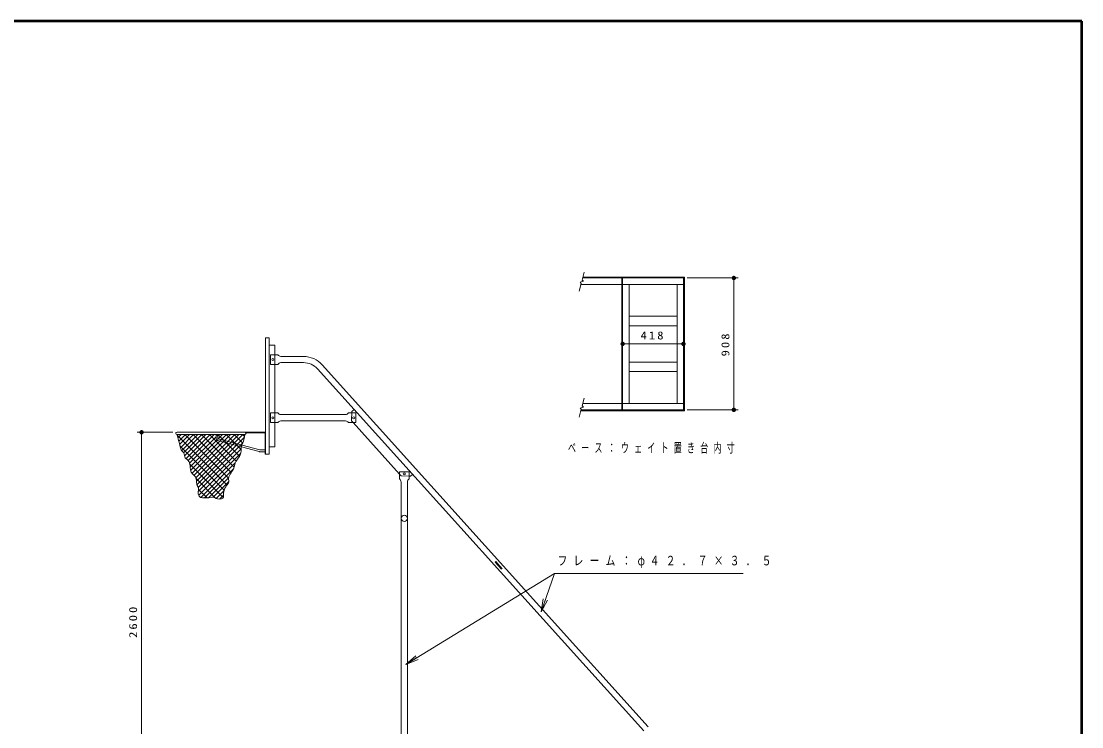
# Model space of a CAD drawing. Units: millimetres on the paper, scale 1:30. Extents: x -385 to 0, y 0 to 267.
# Drawn here: x -243 to 0, y 105.2 to 267 of the extents above; entities that cross this region are included whole.
import ezdxf

# ---------------------------------------------------------------- set-up
doc = ezdxf.new("R2010")
doc.units = ezdxf.units.MM
doc.layers.add('1_30', color=7, linetype='Continuous', lineweight=13)
doc.layers.add('NAKAMURA図枠', color=7, linetype='Continuous', lineweight=13)
doc.styles.add('ＭＳ ゴシック', font='')
doc.styles.get('ＭＳ ゴシック').set_extended_font_data('MS Gothic')

# ---------------------------------------------------------------- blocks, each defined once
blk = doc.blocks.new('filled_dot')
at = {"color": 0, "linetype": 'Continuous', "lineweight": -2, "const_width": 1.25}
blk.add_lwpolyline([(-0.625, 0, 1), (0.625, 0, 1)], format="xyb", close=True, dxfattribs=at)

msp = doc.modelspace()

# ---------------------------------------------------------------- linework, layer by layer
at = {"layer": '1_30'}
for p, q in [((-105.396, 206.668), (-114.731, 206.668)), ((-91.063, 208.135), (-114.338, 208.135)), ((-91.063, 208.335), (-114.284, 208.335)), ((-105.396, 208.135), (-105.396, 177.901)), ((-105.196, 208.135), (-105.196, 177.901)), ((-105.196, 207.801), (-105.196, 199.334)), ((-91.263, 206.668), (-105.196, 206.668)), ((-103.729, 206.668), (-103.729, 179.368)), ((-91.396, 208.135), (-95.876, 208.135)), ((-92.729, 206.668), (-92.729, 179.368)), ((-91.263, 208.135), (-91.263, 177.901)), ((-91.263, 207.801), (-91.263, 199.334)), ((-91.063, 208.335), (-91.063, 177.701)), ((-90.396, 208.135), (-78.716, 208.135)), ((-79.716, 208.135), (-79.716, 177.901)), ((-92.729, 199.351), (-103.729, 199.351)), ((-92.729, 197.185), (-103.729, 197.185)), ((-186.195, 194.431), (-186.995, 194.431)), ((-186.995, 194.431), (-186.995, 167.764)), ((-186.195, 167.764), (-186.195, 194.431)), ((-186.195, 192.764), (-184.862, 192.764)), ((-186.195, 169.431), (-186.195, 192.764)), ((-184.862, 169.431), (-184.862, 192.764)), ((-105.196, 193.018), (-91.263, 193.018)), ((-185.862, 190.531), (-185.862, 188.331)), ((-185.862, 190.531), (-184.862, 190.531)), ((-184.195, 190.531), (-184.862, 190.531)), ((-178.308, 190.142), (-183.528, 190.142)), ((-185.862, 188.331), (-184.862, 188.331)), ((-184.195, 188.331), (-184.862, 188.331)), ((-178.308, 188.719), (-183.528, 188.719)), ((-100.377, 104.288), (-175.121, 187.3)), ((-99.319, 105.24), (-174.064, 188.252)), ((-92.729, 188.851), (-103.729, 188.851)), ((-92.729, 186.685), (-103.729, 186.685)), ((-167.225, 177.534), (-167.336, 175.416)), ((-166.73, 177.98), (-167.225, 177.534)), ((-91.063, 177.701), (-114.759, 177.701)), ((-91.063, 177.901), (-114.705, 177.901)), ((-105.396, 179.368), (-114.312, 179.368)), ((-91.263, 179.368), (-105.196, 179.368)), ((-91.396, 177.901), (-95.876, 177.901)), ((-90.396, 177.901), (-78.716, 177.901)), ((-185.862, 177.197), (-185.862, 174.997)), ((-185.862, 177.197), (-184.862, 177.197)), ((-185.862, 174.997), (-184.862, 174.997)), ((-184.195, 177.197), (-184.862, 177.197)), ((-184.195, 174.997), (-184.862, 174.997)), ((-183.528, 176.809), (-168.662, 176.809)), ((-183.528, 175.386), (-168.662, 175.386)), ((-167.995, 177.197), (-166.328, 177.197)), ((-167.995, 174.997), (-166.328, 174.997)), ((-167.336, 175.416), (-166.959, 174.997)), ((-156.33, 163.192), (-166.959, 174.997)), ((-166.328, 177.197), (-166.328, 174.997)), ((-208.295, 172.764), (-216.428, 172.764)), ((-215.428, 86.097), (-215.428, 172.764)), ((-207.295, 172.764), (-191.495, 172.764)), ((-187.102, 172.657), (-191.548, 172.657)), ((-186.995, 172.764), (-191.495, 172.764)), ((-187.102, 172.657), (-187.102, 167.764)), ((-186.995, 168.264), (-186.995, 172.764)), ((-191.762, 172.231), (-207.295, 172.231)), ((-207.295, 172.231), (-207.196, 171.86)), ((-207.291, 172.215), (-207.275, 172.231)), ((-207.291, 172.215), (-207.275, 172.231)), ((-207.291, 172.215), (-207.275, 172.231)), ((-207.264, 172.113), (-195.855, 160.704)), ((-207.196, 171.86), (-207.026, 171.221)), ((-207.092, 171.471), (-206.333, 172.231)), ((-207.026, 171.221), (-206.928, 170.852)), ((-206.928, 170.852), (-206.825, 170.465)), ((-206.894, 170.726), (-205.39, 172.231)), ((-206.894, 170.726), (-205.39, 172.231)), ((-206.894, 170.726), (-205.39, 172.231)), ((-206.825, 170.465), (-206.66, 169.791)), ((-206.705, 169.973), (-204.447, 172.231)), ((-206.536, 169.199), (-203.504, 172.231)), ((-206.536, 169.199), (-203.504, 172.231)), ((-206.536, 169.199), (-203.504, 172.231)), ((-206.536, 169.199), (-203.504, 172.231)), ((-206.234, 168.557), (-202.561, 172.231)), ((-205.79, 168.059), (-201.619, 172.231)), ((-205.79, 168.059), (-201.619, 172.231)), ((-205.79, 168.059), (-201.619, 172.231)), ((-205.578, 167.328), (-200.676, 172.231)), ((-205.496, 172.231), (-195.482, 162.217)), ((-205.257, 166.706), (-199.733, 172.231)), ((-205.257, 166.706), (-199.733, 172.231)), ((-205.257, 166.706), (-199.733, 172.231)), ((-204.744, 166.276), (-198.79, 172.231)), ((-204.744, 166.276), (-198.79, 172.231)), ((-204.437, 165.641), (-198.356, 171.722)), ((-204.437, 165.641), (-198.356, 171.722)), ((-204.437, 165.641), (-198.356, 171.722)), ((-204.279, 164.856), (-198.193, 170.942)), ((-204.175, 164.017), (-195.962, 172.231)), ((-204.175, 164.017), (-195.962, 172.231)), ((-204.175, 164.017), (-195.962, 172.231)), ((-203.865, 163.385), (-195.019, 172.231)), ((-203.61, 172.231), (-194.884, 163.504)), ((-203.4, 162.907), (-194.076, 172.231)), ((-203.4, 162.907), (-194.076, 172.231)), ((-203.4, 162.907), (-194.076, 172.231)), ((-203.4, 162.907), (-194.076, 172.231)), ((-203.013, 162.351), (-193.133, 172.231)), ((-202.852, 161.569), (-192.19, 172.231)), ((-202.852, 161.569), (-192.19, 172.231)), ((-202.852, 161.569), (-192.19, 172.231)), ((-202.733, 160.745), (-191.869, 171.609)), ((-202.437, 160.098), (-192.233, 170.303)), ((-202.437, 160.098), (-192.233, 170.303)), ((-202.437, 160.098), (-192.233, 170.303)), ((-201.725, 172.231), (-194.222, 164.728)), ((-199.839, 172.231), (-193.753, 166.145)), ((-198.356, 171.297), (-198.356, 172.231)), ((-198.156, 171.922), (-197.956, 172.122)), ((-198.156, 171.922), (-197.956, 172.122)), ((-198.156, 171.922), (-197.956, 172.122)), ((-198.051, 171.084), (-196.905, 172.231)), ((-188.461, 168.318), (-198.009, 170.846)), ((-197.956, 171.297), (-197.956, 172.231)), ((-197.953, 172.231), (-192.989, 167.266)), ((-188.358, 168.705), (-197.907, 171.233)), ((-196.068, 172.231), (-192.611, 168.774)), ((-194.182, 172.231), (-192.239, 170.287)), ((-192.517, 169.616), (-192.22, 170.332)), ((-192.297, 172.231), (-191.841, 171.775)), ((-192.22, 170.332), (-192.055, 170.752)), ((-192.055, 170.752), (-191.963, 171.085)), ((-191.963, 171.085), (-191.858, 171.671)), ((-191.858, 171.671), (-191.802, 172.012)), ((-191.802, 172.012), (-191.792, 172.071)), ((-191.792, 172.071), (-191.773, 172.172)), ((-191.773, 172.172), (-191.762, 172.231)), ((-206.66, 169.791), (-206.575, 169.39)), ((-206.615, 169.578), (-196.499, 159.462)), ((-206.575, 169.39), (-206.538, 169.205)), ((-206.538, 169.205), (-206.452, 168.897)), ((-206.452, 168.897), (-206.373, 168.735)), ((-206.373, 168.735), (-206.221, 168.54)), ((-206.221, 168.54), (-205.914, 168.229)), ((-205.914, 168.229), (-205.768, 168.029)), ((-205.768, 168.029), (-205.657, 167.722)), ((-205.657, 167.722), (-205.544, 167.155)), ((-202.42, 159.173), (-192.617, 168.976)), ((-202.42, 159.173), (-192.617, 168.976)), ((-202.338, 158.312), (-192.706, 167.944)), ((-202.338, 158.312), (-192.706, 167.944)), ((-202.338, 158.312), (-192.706, 167.944)), ((-192.848, 167.53), (-192.655, 168.093)), ((-192.655, 168.093), (-192.609, 168.432)), ((-192.617, 168.988), (-192.609, 169.189)), ((-192.607, 168.636), (-192.617, 168.988)), ((-192.609, 169.189), (-192.517, 169.616)), ((-192.609, 168.432), (-192.607, 168.636)), ((-188.341, 168.703), (-187.102, 168.703)), ((-188.341, 168.303), (-187.102, 168.303)), ((-186.995, 167.764), (-187.102, 167.764)), ((-186.995, 167.764), (-186.195, 167.764)), ((-186.195, 169.431), (-184.862, 169.431)), ((-205.544, 167.155), (-205.415, 166.869)), ((-205.415, 166.869), (-205.276, 166.72)), ((-205.276, 166.72), (-204.978, 166.499)), ((-204.978, 166.499), (-204.81, 166.365)), ((-204.81, 166.365), (-204.524, 165.977)), ((-204.524, 165.977), (-204.304, 165.131)), ((-204.392, 165.47), (-196.669, 157.747)), ((-201.87, 157.837), (-193.944, 165.763)), ((-194.185, 164.858), (-194.063, 165.404)), ((-194.063, 165.404), (-193.97, 165.71)), ((-193.97, 165.71), (-193.761, 166.133)), ((-193.761, 166.133), (-193.285, 166.816)), ((-193.285, 166.816), (-193.012, 167.222)), ((-193.012, 167.222), (-192.848, 167.53)), ((-204.304, 165.131), (-204.255, 164.601)), ((-204.255, 164.601), (-204.231, 164.325)), ((-204.231, 164.325), (-204.149, 163.877)), ((-204.149, 163.877), (-204.054, 163.643)), ((-204.054, 163.643), (-203.827, 163.333)), ((-203.827, 163.333), (-203.336, 162.844)), ((-203.336, 162.844), (-203.096, 162.534)), ((-201.034, 157.73), (-194.318, 164.446)), ((-201.034, 157.73), (-194.318, 164.446)), ((-201.034, 157.73), (-194.318, 164.446)), ((-195.424, 162.577), (-195.142, 163.134)), ((-195.142, 163.134), (-194.928, 163.441)), ((-194.928, 163.441), (-194.722, 163.731)), ((-194.722, 163.731), (-194.409, 164.238)), ((-194.409, 164.238), (-194.273, 164.55)), ((-194.273, 164.55), (-194.185, 164.858)), ((-156.33, 162.049), (-156.33, 163.716)), ((-156.33, 163.716), (-154.13, 163.716)), ((-156.33, 163.192), (-155.961, 162.782)), ((-154.13, 162.049), (-154.13, 163.716)), ((-153.347, 163.117), (-153.843, 162.671)), ((-203.096, 162.534), (-202.977, 162.272)), ((-202.977, 162.272), (-202.871, 161.774)), ((-202.949, 162.141), (-198.394, 157.587)), ((-202.871, 161.774), (-202.844, 161.475)), ((-202.844, 161.475), (-202.831, 161.28)), ((-202.831, 161.28), (-202.791, 160.953)), ((-202.791, 160.953), (-202.743, 160.769)), ((-202.743, 160.769), (-202.65, 160.549)), ((-202.65, 160.549), (-202.466, 160.18)), ((-200.064, 157.757), (-195.461, 162.36)), ((-198.991, 157.887), (-195.432, 161.447)), ((-198.991, 157.887), (-195.432, 161.447)), ((-198.991, 157.887), (-195.432, 161.447)), ((-198.991, 157.887), (-195.432, 161.447)), ((-196.152, 160.283), (-196.037, 160.466)), ((-196.037, 160.466), (-195.843, 160.719)), ((-195.843, 160.719), (-195.53, 161.153)), ((-195.53, 161.153), (-195.432, 161.424)), ((-195.483, 162.231), (-195.424, 162.577)), ((-195.469, 162.012), (-195.483, 162.231)), ((-195.424, 161.634), (-195.469, 162.012)), ((-195.432, 161.424), (-195.424, 161.634)), ((-154.13, 162.686), (-155.961, 162.782)), ((-155.942, 161.383), (-155.942, 95.681)), ((-154.519, 95.681), (-154.519, 161.383)), ((-154.13, 162.686), (-153.843, 162.671)), ((-202.466, 160.18), (-202.39, 159.962)), ((-202.438, 159.017), (-202.44, 158.651)), ((-202.44, 158.651), (-202.396, 158.432)), ((-202.366, 159.626), (-202.438, 159.017)), ((-202.396, 158.432), (-202.232, 158.093)), ((-202.39, 159.962), (-202.366, 159.626)), ((-202.37, 159.676), (-200.406, 157.713)), ((-202.232, 158.093), (-202.088, 157.946)), ((-198.364, 157.571), (-196.509, 159.427)), ((-197.525, 157.468), (-196.63, 158.363)), ((-197.525, 157.468), (-196.63, 158.363)), ((-197.525, 157.468), (-196.63, 158.363)), ((-196.642, 158.5), (-196.634, 158.868)), ((-196.621, 158.255), (-196.642, 158.5)), ((-196.634, 158.868), (-196.506, 159.443)), ((-196.619, 157.864), (-196.621, 158.255)), ((-196.506, 159.443), (-196.39, 159.761)), ((-196.39, 159.761), (-196.312, 159.954)), ((-196.312, 159.954), (-196.152, 160.283)), ((-202.088, 157.946), (-201.887, 157.84)), ((-201.887, 157.84), (-201.479, 157.762)), ((-201.479, 157.762), (-201.23, 157.744)), ((-201.23, 157.744), (-200.926, 157.722)), ((-200.926, 157.722), (-200.417, 157.712)), ((-200.417, 157.712), (-200.121, 157.744)), ((-200.121, 157.744), (-199.818, 157.813)), ((-199.818, 157.813), (-199.299, 157.917)), ((-199.299, 157.917), (-199.012, 157.895)), ((-199.012, 157.895), (-198.819, 157.821)), ((-198.819, 157.821), (-198.496, 157.637)), ((-198.496, 157.637), (-198.306, 157.542)), ((-198.306, 157.542), (-198.055, 157.472)), ((-198.055, 157.472), (-197.59, 157.461)), ((-197.59, 157.461), (-197.298, 157.492)), ((-197.298, 157.492), (-197.107, 157.519)), ((-197.107, 157.519), (-196.812, 157.604)), ((-196.812, 157.604), (-196.693, 157.694)), ((-196.693, 157.694), (-196.619, 157.864)), ((-134.38, 142.966), (-134.231, 143.1)), ((-132.93, 141.356), (-134.38, 142.966)), ((-134.231, 143.1), (-132.782, 141.49)), ((-154.901, 119.53), (-120.85, 140.397)), ((-123.886, 131.576), (-123.382, 134.576)), ((-123.886, 131.576), (-122.91, 134.413)), ((-122.437, 134.25), (-123.886, 131.576)), ((-154.901, 119.53), (-152.605, 121.524)), ((-154.901, 119.53), (-152.343, 121.098)), ((-152.082, 120.672), (-154.901, 119.53))]:
    msp.add_line(p, q, dxfattribs=at)
for points in [[(-115.153, 205.093), (-114.672, 206.888), (-114.954, 207.171), (-114.182, 207.378), (-114.464, 207.661), (-113.983, 209.457)], [(-115.153, 176.232), (-114.672, 178.028), (-114.954, 178.31), (-114.182, 178.517), (-114.464, 178.8), (-113.983, 180.596)], [(-123.886, 131.576), (-120.85, 140.397), (-77.617, 140.397)]]:
    msp.add_lwpolyline(points, dxfattribs=at)
for centre, radius in [((-185.362, 189.431), 0.233), ((-185.362, 176.097), 0.233), ((-185.362, 176.097), 0.233), ((-166.828, 176.097), 0.233), ((-155.23, 163.216), 0.233), ((-155.23, 153.049), 0.712)]:
    msp.add_circle(centre, radius, dxfattribs=at)
for centre, radius, start, end in [((-183.438, 191.064), 0.926, 215.16431, 264.39403), ((-178.308, 184.431), 5.712, 41.99999, 89.99998), ((-183.438, 187.797), 0.926, 95.60594, 144.83562), ((-178.308, 184.431), 4.288, 41.99997, 89.99997), ((-183.438, 177.731), 0.926, 215.16431, 264.39403), ((-183.438, 174.464), 0.926, 95.60594, 144.8356), ((-168.752, 177.731), 0.926, 275.60596, 324.83559), ((-168.752, 174.464), 0.926, 35.16431, 84.39401), ((-207.295, 172.497), 0.267, 89.99997, 180), ((-191.762, 172.497), 0.267, 0, 89.99998), ((-207.295, 172.497), 0.267, 180, 269.99998), ((-197.89, 171.297), 0.467, 179.99999, 255.17348), ((-197.89, 171.297), 0.0667, 179.99997, 255.17351), ((-191.762, 172.497), 0.267, 270, 359.99998), ((-188.341, 168.77), 0.467, 255.17351, 269.99995), ((-188.341, 168.77), 0.0667, 255.17348, 269.99997), ((-156.864, 161.292), 0.926, 5.60596, 54.83559), ((-153.597, 161.292), 0.926, 125.16434, 174.39401)]:
    msp.add_arc(centre, radius, start, end, dxfattribs=at)
at = {"layer": 'NAKAMURA図枠', "lineweight": 50}
for p, q in [((0, 267), (-385, 267)), ((0, 0), (0, 267))]:
    msp.add_line(p, q, dxfattribs=at)

# ---------------------------------------------------------------- block references
at = {"layer": '1_30', "xscale": 0.4, "yscale": 0.4}
for p, rotation in [((-79.716, 208.135), 270), ((-91.263, 193.018), 180), ((-79.716, 177.901), 90), ((-215.428, 172.764), 270)]:
    msp.add_blockref('filled_dot', p, dxfattribs=dict(at, rotation=rotation))
msp.add_blockref('filled_dot', (-105.196, 193.018), dxfattribs=at)

# ---------------------------------------------------------------- texts
at = {"layer": '1_30', "style": 'ＭＳ ゴシック'}
for s, insert, char_height, attachment_point in [('\\T1.33;\\W1.15;418', (-98.229, 194.018), 1.833, 8), ('\\T1.64;\\W0.6;ベース：ウェイト置き台内寸', (-117.729, 169.08), 2.199, 4), ('\\T1.63;\\W0.75;フレーム：φ４２．７×３．５', (-120.117, 143.047), 2.199, 4)]:
    msp.add_mtext(s, dxfattribs=dict(at, insert=insert, char_height=char_height, attachment_point=attachment_point))
at = {"layer": '1_30', "char_height": 1.833, "attachment_point": 8, "rotation": 90, "style": 'ＭＳ ゴシック'}
for s, insert in [('\\T1.33;\\W1.15;908', (-80.716, 193.018)), ('\\T1.33;\\W1.15;2600', (-216.428, 129.431))]:
    msp.add_mtext(s, dxfattribs=dict(at, insert=insert))

doc.saveas('drawing.dxf')
